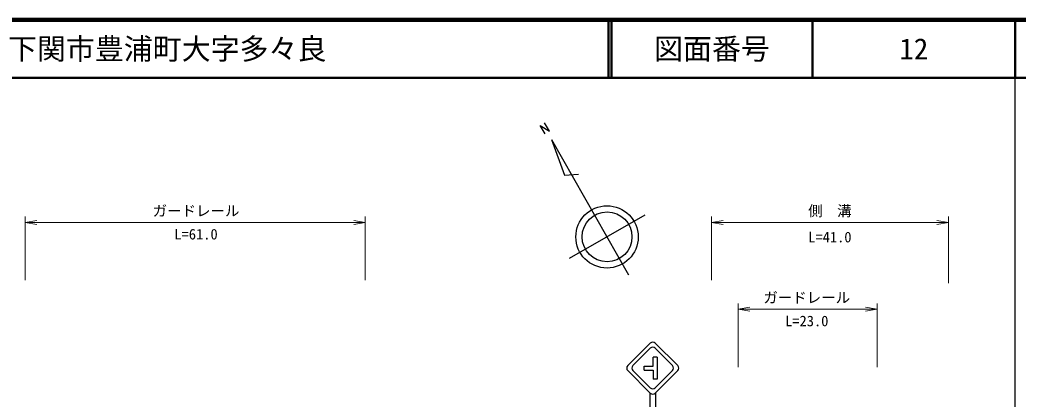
# Model space of a CAD drawing. Units: millimetres, scale not verified. Extents: x 40000 to 680000, y 20000 to 380000.
# Drawn here: x 407085 to 579500, y 314467 to 380000 of the extents above; entities that cross this region are included whole.
import ezdxf
from ezdxf.enums import TextEntityAlignment as Align

# ---------------------------------------------------------------- set-up
doc = ezdxf.new("R2010")
doc.units = ezdxf.units.MM
doc.header["$LTSCALE"] = 1000
for name, color, linetype, lineweight in [('M-BMK-SRVR', 3, 'Continuous', 25), ('M-STR-HTXT', 7, 'Continuous', 13), ('M-STR-STRC', 7, 'Continuous', 25), ('M-TTL', 2, 'Continuous', 140), ('M-TTL-BAND', 7, 'Continuous', 25), ('M-TTL-LINE', 7, 'Continuous', 50)]:
    doc.layers.add(name, color=color, linetype=linetype, lineweight=lineweight)
doc.layers.add('M-TTL-TXT', color=7, linetype='Continuous')
doc.styles.add('ＭＳ ゴシック', font='')
doc.styles.get('ＭＳ ゴシック').set_extended_font_data('MS Gothic')

# ---------------------------------------------------------------- blocks, each defined once
blk = doc.blocks.new('open_arrow')
at = {"color": 0, "linetype": 'Continuous', "lineweight": -2}
blk.add_lwpolyline([(7.5, 1.25), (0, 0), (7.5, -1.25)], dxfattribs=at)

msp = doc.modelspace()

# ---------------------------------------------------------------- linework, layer by layer
at = {"layer": 'M-BMK-SRVR'}
for p, q in [((498542, 360754), (497708, 362199)), ((497790, 360330), (496967, 361775)), ((496967, 361775), (498542, 360754)), ((498893, 359345), (501160, 353197)), ((498893, 359345), (512236, 335949)), ((501160, 353197), (503565, 353328)), ((515051, 346236), (501949, 338764))]:
    msp.add_line(p, q, dxfattribs=at)
for radius in [5387, 4309]:
    msp.add_circle((508500, 342500), radius, dxfattribs=at)
at = {"layer": 'M-STR-HTXT'}
for p, q in [((408000, 335000), (408000, 346000)), ((408000, 345000), (466745, 345000)), ((466745, 335000), (466745, 346000)), ((526531, 335000), (526531, 346000)), ((526531, 345000), (567500, 345000)), ((567500, 334500), (567500, 346000)), ((531142, 320000), (531142, 331000)), ((531142, 330000), (555150, 330000)), ((555150, 320000), (555150, 331000))]:
    msp.add_line(p, q, dxfattribs=at)
at = {"layer": 'M-STR-STRC'}
for p, q in [((515949, 324132), (512084, 320268)), ((515949, 323242), (512975, 320268)), ((516840, 324132), (520704, 320268)), ((519813, 320268), (516840, 323242)), ((516474, 320174), (516474, 321712)), ((517179, 321712), (516474, 321712)), ((517179, 321712), (517179, 317932)), ((512084, 319377), (515949, 315512)), ((515949, 316403), (512975, 319377)), ((514936, 320174), (516474, 320174)), ((514936, 319469), (514936, 320174)), ((514936, 319469), (516474, 319469)), ((516474, 319469), (516474, 317932)), ((520704, 319377), (516840, 315512)), ((519813, 319377), (516840, 316403)), ((517179, 317932), (516474, 317932)), ((515894, 315558), (515894, 312058)), ((516894, 315558), (516894, 312058))]:
    msp.add_line(p, q, dxfattribs=at)
for centre, start, end in [((516394, 323687), 45, 135), ((516394, 322796), 45, 135.00015), ((512530, 319822), 135, 225), ((513420, 319822), 135.00016, 224.99989), ((519368, 319822), 314.99995, 45), ((520259, 319822), 315, 45), ((516394, 316849), 224.99989, 314.99995), ((516394, 315958), 225, 315)]:
    msp.add_arc(centre, 630, start, end, dxfattribs=at)
at = {"layer": 'M-TTL'}
msp.add_line((680000, 380000), (40000, 380000), dxfattribs=at)
at = {"layer": 'M-TTL-BAND'}
msp.add_line((579000, 20000), (579000, 370000), dxfattribs=at)
at = {"layer": 'M-TTL-LINE'}
for p, q in [((508747, 380000), (508747, 370000)), ((509247, 380000), (509247, 370000)), ((543997, 380000), (543997, 370000)), ((579000, 380000), (579000, 370000)), ((40000, 370000), (680000, 370000))]:
    msp.add_line(p, q, dxfattribs=at)

# ---------------------------------------------------------------- block references
at = {"layer": 'M-STR-HTXT', "xscale": 267, "yscale": 267}
for p in [(408000, 345000), (526531, 345000), (531142, 330000)]:
    msp.add_blockref('open_arrow', p, dxfattribs=at)
at = {"layer": 'M-STR-HTXT', "xscale": 267, "yscale": 267, "rotation": 180}
for p in [(466745, 345000), (567500, 345000), (555150, 330000)]:
    msp.add_blockref('open_arrow', p, dxfattribs=at)

# ---------------------------------------------------------------- texts
at = {"layer": 'M-STR-HTXT', "style": 'ＭＳ ゴシック'}
for s, p in [('ガードレール', (437500, 347000)), ('側\u3000溝', (547000, 347000)), ('ガードレール', (543000, 332000))]:
    msp.add_text(s, height=1833, dxfattribs=at).set_placement(p, align=Align.MIDDLE_CENTER)
for s, p in [('L=61.0', (437500, 341500)), ('L=41.0', (547000, 341000)), ('L=23.0', (543000, 326500))]:
    msp.add_text(s, height=1833, dxfattribs=at).set_placement(p, align=Align.BOTTOM_CENTER)
at = {"layer": 'M-TTL-TXT', "style": 'ＭＳ ゴシック'}
msp.add_text('下関市豊浦町大字多々良', height=3666, dxfattribs=at).set_placement((405024, 375000), align=Align.MIDDLE_LEFT)
for s, p in [('図面番号', (526622, 375000)), ('12', (561497, 375000))]:
    msp.add_text(s, height=3666, dxfattribs=at).set_placement(p, align=Align.MIDDLE_CENTER)

doc.saveas('drawing.dxf')
